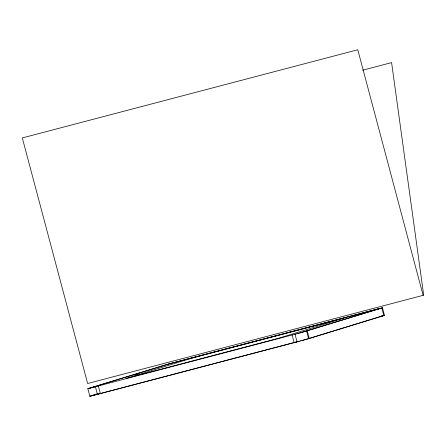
<?xml version="1.0" encoding="UTF-8"?>
<svg xmlns="http://www.w3.org/2000/svg" width="446" height="446" viewBox="0 0 446 446"><rect width="100%" height="100%" fill="white"/><g stroke="black" fill="none" stroke-linecap="round" stroke-linejoin="round"><path stroke-width="0.67" d="M97.484 394.292L89.858 396.243L87.834 388.65L169.329 363.819M300.955 332.644L382.512 307.796L374.562 309.819M93.76 395.022L89.791 396.249L90.46 396.037M95.082 394.621L97.061 394.008M97.167 394.041L91.252 395.858L94.87 394.972M305.599 339.512L383.064 315.757L380.544 316.365M168.214 364.12L89.958 388.087L93.298 387.273M302.07 332.342L380.349 308.364L376.987 309.19M304.551 339.802L309.24 338.503L307.222 330.921M305.532 339.551L302.02 340.488M168.148 364.114L170.567 363.484M299.718 332.978L302.137 332.348M304.15 339.924L300.593 340.867M169.675 363.702L173.277 362.76M298.391 333.335L300.604 332.761M171.314 363.261L174.771 362.342M297.008 333.703L298.965 333.201M300.983 340.777L295.798 342.154M174.681 362.386L376.92 309.184M295.598 334.076L94.937 386.872M295.514 334.121L297.259 333.658M297.532 341.697L299.272 341.235M362.626 70.212L391.594 62.602L423.7 295.18L87.645 383.51L22.3 137.931L357.776 49.751L423.12 295.33M174.91 362.325L374.345 309.875M95.94 386.587L93.365 387.279M376.535 317.401L376.831 317.323M97.78 394.214L297.281 341.748M98.616 394.008L95.383 394.855M94.457 386.972L87.84 388.667M379.412 316.638L381.631 316.069M382.696 315.796L384.524 315.372L383.855 315.578L381.837 308.002M382.451 307.812L384.469 315.389L308.626 338.687L306.614 331.11M295.029 334.249L297.047 341.826L97.418 394.325L95.405 386.749M292.102 335.013L294.12 342.595M98.326 385.98L100.344 393.556M133.872 374.863L138.923 373.525L133.872 374.863M192.053 358.105L126.173 378.347L278.232 338.358L344.106 318.115L192.053 358.105"/></g></svg>
